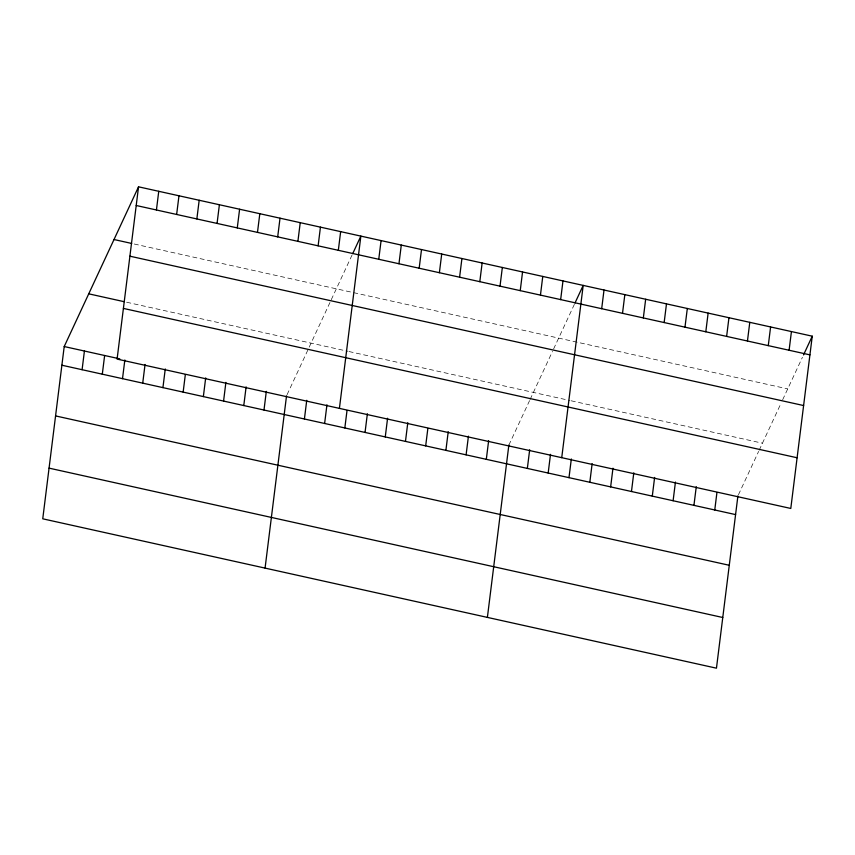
<?xml version="1.0" encoding="UTF-8"?>
<svg xmlns="http://www.w3.org/2000/svg" width="855" height="855" viewBox="0 0 855 855"><rect width="100%" height="100%" fill="white"/><g stroke="black" fill="none" stroke-linecap="round" stroke-linejoin="round"><path stroke-width="0.64" stroke-dasharray="4.28 3.21" d="M287.077 394.668L330.158 302.093M331.28 299.678L352.142 254.854M508.853 445.124L529.566 400.621M530.111 399.445L552.48 351.384M553.602 348.968L574.464 304.145M738.453 494.746L758.631 451.397M759.176 450.232L780.978 403.378M782.667 399.755L802.439 357.272M134.224 244.006L787.722 388.897M126.636 302.232L347.696 351.245M348.958 351.533L569.825 400.493M571.129 400.781L762.446 443.2"/><path stroke-width="1.28" d="M138.542 186.818L117.092 359.089L790.789 508.458L812.25 336.186L138.542 186.818L64.211 346.542L42.75 518.814L716.458 668.183L737.908 495.911M82.091 369.713L84.421 351.031M102.301 374.191L104.631 355.509M122.511 378.669L124.841 359.987M156.433 209.977L158.752 191.296M142.721 383.147L145.051 364.465M176.643 214.466L178.973 195.784M162.931 387.636L165.261 368.954M196.853 218.944L199.183 200.262M183.152 392.114L185.321 374.672M217.063 223.422L219.393 204.74M203.362 396.592L205.681 377.91M237.273 227.911L239.603 209.229M223.572 401.081L225.891 382.388M257.483 232.389L259.813 213.707M243.782 405.559L246.112 386.877M277.693 236.867L280.023 218.185M263.992 410.037L266.322 391.355M297.903 241.345L300.233 222.663M265.071 568.105L286.532 395.833M318.124 245.834L320.443 227.152M304.412 419.003L306.742 400.322M338.334 250.312L340.653 231.63M324.622 423.482L326.952 404.8M339.414 408.38L360.863 236.108L352.688 253.679M344.832 427.96L347.012 410.528M378.754 259.279L381.084 240.586M365.042 432.438L367.372 413.756M398.964 263.757L401.294 245.075M385.263 436.926L387.582 418.245M419.174 268.235L421.504 249.553M405.473 441.404L407.792 422.723M439.385 272.713L441.714 254.031M425.683 445.883L427.853 428.451M459.595 277.202L461.924 258.52M445.893 450.371L448.223 431.679M479.805 281.68L482.135 262.998M466.103 454.849L468.433 436.168M500.015 286.158L502.345 267.476M486.313 459.327L488.643 440.646M520.235 290.636L522.555 271.954M487.393 617.395L508.853 445.124M540.446 295.125L542.765 276.443M527.353 468.422L529.673 449.741M560.656 299.603L562.975 280.921M548.173 473.039L550.502 454.358M561.735 457.671L583.196 285.399L575.009 302.969M568.992 477.656L571.322 458.975M601.685 308.698L604.015 290.016M589.822 482.273L592.141 463.592M622.515 313.315L624.834 294.633M610.641 486.89L612.971 468.209M643.334 317.932L645.664 299.25M631.471 491.507L633.79 472.826M664.153 322.549L666.483 303.867M652.29 496.124L654.62 477.443M684.983 327.166L687.313 308.484M673.109 500.741L675.439 482.06M705.803 331.783L708.132 313.101M693.939 505.358L696.269 486.677M726.632 336.4L728.952 317.718M714.759 509.975L716.928 492.544M747.452 341.017L749.782 322.335M768.271 345.634L770.601 326.952M789.101 350.251L791.431 331.569M803.529 354.932L812.25 336.186M136.223 205.499L809.92 354.868M114.014 239.528L131.702 243.451M129.907 256.19L803.615 405.548M88.738 293.831L124.103 301.676M123.398 308.409L797.106 457.767M64.211 346.542L119.786 358.865M61.881 365.224L735.589 514.592M55.564 415.915L729.272 565.283M49.066 468.134L722.764 617.502"/></g></svg>
